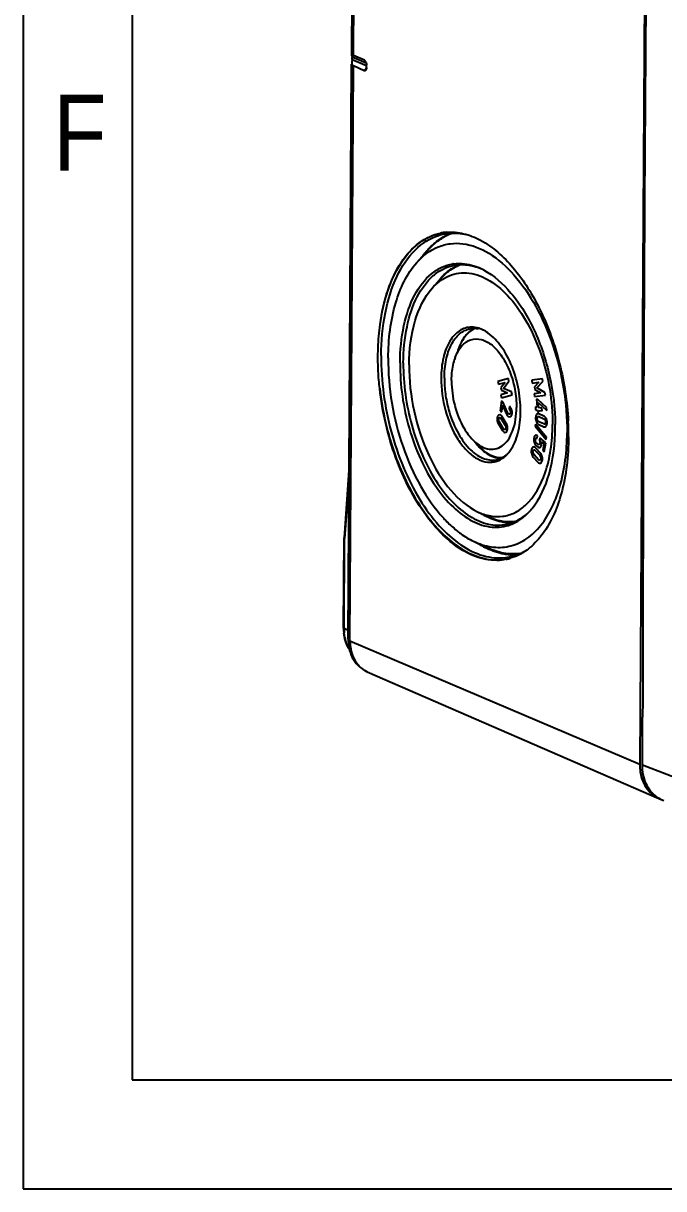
# Model space of a CAD drawing. Header units: millimetres. Extents: x 0 to 594, y 0 to 420.
# Drawn here: x 0 to 29.5, y 0 to 53.6 of the extents above; entities that cross this region are included whole.
import ezdxf

# ---------------------------------------------------------------- set-up
doc = ezdxf.new("R2010")
doc.units = ezdxf.units.MM
doc.header["$LTSCALE"] = 32.67
for name, color, linetype in [('DECKEL_ABOX_DXF_CONTINUOUS_LINE', 7, 'CONTINUOUS'), ('KASTEN_ABOX_DXF_CONTINUOUS_LINE', 7, 'CONTINUOUS'), ('M-490-925-01-6274_DXF_FORMAT', 7, 'CONTINUOUS')]:
    doc.layers.add(name, color=color, linetype=linetype)
doc.styles.add('TEXTSTYLE_7', font='txt', dxfattribs={"width": 0.857143})

msp = doc.modelspace()

# ---------------------------------------------------------------- linework, layer by layer
at = {"layer": 'DECKEL_ABOX_DXF_CONTINUOUS_LINE', "color": 7, "linetype": 'Continuous'}
msp.add_line((28.47262, 19.47512), (28.48593, 21.6831), dxfattribs=at)
at = {"layer": 'DECKEL_ABOX_DXF_CONTINUOUS_LINE', "color": 9, "linetype": 'Continuous'}
msp.add_line((32.82748, 17.80839), (28.47262, 19.47512), dxfattribs=at)
at = {"layer": 'DECKEL_ABOX_DXF_CONTINUOUS_LINE', "color": 7, "linetype": 'Continuous'}
for centre, radius, start, end in [((29.87208, 19.07471), 1.28912, 234.972898, 243.676277), ((29.86283, 19.05788), 1.26993, 243.713488, 251.20127)]:
    msp.add_arc(centre, radius, start, end, dxfattribs=at)
msp.add_ellipse((2266.29833, -810.27395), major_axis=(-795.2422, 3550.56238), ratio=0.58913225, start_param=1.19108942, end_param=1.20515736, dxfattribs=at)
msp.add_open_spline([(29.13217, 18.01907), (28.92004, 18.16766), (28.56637, 18.62661), (28.47087, 19.1855), (28.47262, 19.47512)], degree=3, knots=[0, 0, 0, 0, 0.47208635, 1, 1, 1, 1], dxfattribs=at)
at = {"layer": 'KASTEN_ABOX_DXF_CONTINUOUS_LINE', "color": 7, "linetype": 'Continuous'}
for p, q in [((15.10379, 52.09717), (15.26363, 78.61135)), ((28.67232, 72.86185), (28.35077, 19.52604)), ((15.68643, 51.89723), (15.18552, 52.10314)), ((14.94208, 25.27555), (15.10143, 51.7073)), ((15.6835, 51.41034), (15.18267, 51.63083)), ((18.09886, 42.58464), (18.57833, 43.12663)), ((18.80027, 41.40419), (19.18639, 41.84067)), ((14.99015, 33.24889), (14.75246, 29.9359)), ((20.89447, 31.13041), (21.39318, 30.89296)), ((14.72736, 25.77993), (14.75241, 29.93458)), ((14.75246, 29.9358), (14.75241, 29.9347)), ((20.71107, 29.7696), (21.33004, 29.4749)), ((15.82214, 23.76993), (29.23505, 17.944))]:
    msp.add_line(p, q, dxfattribs=at)
at = {"layer": 'KASTEN_ABOX_DXF_CONTINUOUS_LINE', "color": 9, "linetype": 'Continuous'}
for p, q in [((15.18552, 52.10314), (15.34487, 78.53489)), ((15.12576, 52.04524), (15.76424, 51.77838)), ((15.02332, 25.19909), (15.18267, 51.63083)), ((15.12502, 51.92358), (15.78673, 51.64702)), ((15.6835, 51.41034), (15.78371, 51.54742)), ((15.70717, 51.87698), (15.68643, 51.89723)), ((14.9874, 32.79226), (14.78022, 29.90451)), ((14.7552, 25.75412), (14.78022, 29.90451)), ((14.94449, 25.67501), (14.7552, 25.75412)), ((15.02332, 25.19909), (28.35077, 19.52604))]:
    msp.add_line(p, q, dxfattribs=at)
at = {"layer": 'KASTEN_ABOX_DXF_CONTINUOUS_LINE', "color": 2, "linetype": 'Continuous'}
for p, q in [((22.30877, 37.25975), (21.82698, 37.12198)), ((21.82698, 37.12198), (21.85741, 36.98908)), ((21.85741, 36.98908), (22.15799, 37.07504)), ((22.15799, 37.07504), (21.96887, 36.82234)), ((22.08096, 36.79289), (22.33755, 37.13407)), ((22.33755, 37.13407), (22.30877, 37.25975)), ((23.87985, 37.23985), (23.38227, 37.17975)), ((23.38227, 37.17975), (23.40614, 37.04553)), ((23.40614, 37.04553), (23.71658, 37.08302)), ((23.71658, 37.08302), (23.51066, 36.86584)), ((23.62315, 36.81987), (23.90243, 37.11292)), ((23.90243, 37.11292), (23.87985, 37.23985)), ((22.26799, 36.59458), (21.96796, 36.50622)), ((21.96796, 36.50622), (21.99839, 36.37332)), ((21.96887, 36.82234), (21.9942, 36.7117)), ((21.9942, 36.7117), (22.26799, 36.59458)), ((21.99839, 36.37332), (22.48018, 36.51109)), ((22.4514, 36.63677), (22.08096, 36.79289)), ((22.48018, 36.51109), (22.4514, 36.63677)), ((23.80289, 36.59778), (23.49289, 36.55785)), ((23.49289, 36.55785), (23.51676, 36.42364)), ((23.51066, 36.86584), (23.53054, 36.75409)), ((23.51676, 36.42364), (24.01434, 36.48373)), ((23.53054, 36.75409), (23.80289, 36.59778)), ((23.99176, 36.61066), (23.62315, 36.81987)), ((24.01434, 36.48373), (23.99176, 36.61066)), ((21.98683, 36.23089), (21.93347, 35.76876)), ((22.0559, 36.18238), (21.98683, 36.23089)), ((22.00676, 35.71728), (22.04247, 36.02648)), ((22.04247, 36.02648), (22.21955, 35.62011)), ((22.27054, 35.6889), (22.0559, 36.18238)), ((22.35683, 35.97098), (22.34341, 35.85475)), ((23.55323, 35.94619), (23.56268, 35.81976)), ((23.62998, 35.93149), (23.55323, 35.94619)), ((23.60251, 36.29927), (23.62998, 35.93149)), ((23.67251, 36.28586), (23.60251, 36.29927)), ((24.06552, 35.91961), (23.67251, 36.28586)), ((23.68281, 36.14794), (24.07605, 35.77866)), ((23.69998, 35.91808), (23.68281, 36.14794)), ((23.84922, 35.88949), (23.69998, 35.91808)), ((24.07605, 35.77866), (24.06552, 35.91961)), ((21.93347, 35.76876), (22.00676, 35.71728)), ((21.98482, 35.40598), (22.16338, 35.11724)), ((22.21122, 35.19338), (22.02574, 35.49332)), ((23.56268, 35.81976), (23.63943, 35.80506)), ((23.63943, 35.80506), (23.64471, 35.73429)), ((23.64471, 35.73429), (23.71471, 35.72088)), ((23.71471, 35.72088), (23.70943, 35.79165)), ((23.70943, 35.79165), (23.85866, 35.76307)), ((23.9448, 35.52852), (23.71451, 35.62594)), ((23.71783, 35.50091), (23.93953, 35.40712)), ((23.85866, 35.76307), (23.84922, 35.88949)), ((21.84993, 35.1695), (22.03541, 34.86956)), ((22.07633, 34.9569), (21.89777, 35.24564)), ((23.55629, 35.14819), (23.5488, 35.05738)), ((23.5488, 35.05738), (24.05217, 34.45387)), ((24.05966, 34.54469), (23.55629, 35.14819)), ((23.71065, 35.13779), (23.94095, 35.04036)), ((23.93762, 35.1654), (23.71592, 35.25919)), ((23.63444, 34.50827), (23.6529, 34.62066)), ((23.75569, 34.51972), (23.73829, 34.41378)), ((24.02923, 34.29496), (23.75569, 34.51972)), ((23.82508, 34.34248), (23.93928, 34.24864)), ((24.05217, 34.45387), (24.05966, 34.54469)), ((23.54554, 33.94541), (23.75073, 33.72428)), ((23.78307, 33.82301), (23.56993, 34.0527)), ((23.93928, 34.24864), (23.88815, 33.93727)), ((23.88815, 33.93727), (23.9607, 33.87766)), ((23.9607, 33.87766), (24.02923, 34.29496)), ((23.45755, 33.6446), (23.67069, 33.4149)), ((23.69508, 33.5222), (23.4899, 33.74333))]:
    msp.add_line(p, q, dxfattribs=at)
at = {"layer": 'KASTEN_ABOX_DXF_CONTINUOUS_LINE', "color": 7, "linetype": 'Continuous'}
for centre, radius, start, end in [((15.27416, 51.61035), 0.51411, 354.359222, 359.940478), ((15.21568, 51.61507), 0.57261, 359.473969, 4.667904), ((19.64734, 41.68021), 2.3062, 100.627848, 101.526885), ((19.64843, 41.67411), 2.3124, 97.837076, 100.626519), ((19.65112, 41.65349), 2.33319, 94.145455, 97.833511), ((19.81388, 41.58779), 2.35501, 101.53709, 107.441545), ((20.58861, 41.51925), 2.55847, 120.414886, 121.167894), ((20.61002, 41.52829), 2.58077, 120.89977, 121.191184), ((20.58827, 41.56519), 2.53793, 118.163414, 120.906299), ((20.56436, 41.56109), 2.51011, 117.650708, 120.420884), ((20.53511, 41.66688), 2.4232, 110.74802, 118.19008), ((20.50744, 41.67335), 2.38426, 108.06671, 117.691249), ((21.60314, 40.50745), 4.01332, 141.30433, 145.232375), ((21.34822, 40.70974), 3.68789, 138.879907, 141.28112), ((21.23613, 40.80667), 3.5397, 138.07787, 138.868659), ((20.04959, 40.63475), 1.91091, 97.973453, 98.973972), ((20.74081, 40.70543), 1.90533, 110.611754, 114.403964), ((20.72154, 40.70597), 1.87918, 107.995268, 114.024995), ((19.83995, 39.7485), 2.83029, 64.531512, 67.301996), ((19.78984, 39.64163), 2.94832, 63.86675, 64.545442), ((19.75443, 39.56991), 3.02831, 62.371247, 63.86305), ((21.53078, 39.80318), 3.11588, 141.588204, 142.390498), ((21.19307, 38.63141), 1.02958, 115.0526, 123.54181), ((20.49929, 38.17801), 1.45674, 64.519784, 67.302778), ((20.46876, 38.11332), 1.52826, 63.038641, 64.529567), ((20.4134, 38.00723), 1.64792, 58.208821, 62.995575), ((22.78634, 37.63743), 2.9437, 160.8318, 164.146594), ((22.48088, 37.74299), 2.62052, 158.186196, 160.818925), ((22.07002, 37.41577), 2.34367, 159.815498, 162.250203), ((14.77561, 35.04788), 9.68964, 359.656195, 0.513114), ((12.16733, 34.63241), 12.91321, 2.289026, 2.954508), ((12.46398, 34.64325), 12.61636, 0.538774, 2.293612), ((23.23058, 36.2695), 3.13536, 217.928685, 218.478747), ((12.82555, 34.64747), 12.25476, 359.656116, 0.534959), ((21.1932, 34.76598), 1.45938, 315.924711, 318.5209), ((21.13104, 34.82101), 1.5424, 318.518845, 320.807213), ((21.03438, 34.89886), 1.66651, 320.832983, 324.986913), ((21.47275, 34.39716), 0.99291, 281.717267, 293.996799), ((21.97397, 34.56533), 0.94362, 270.725139, 274.548347), ((21.08523, 33.16611), 2.98827, 318.503129, 320.107514), ((21.02454, 33.21714), 3.06756, 320.103126, 320.685879), ((23.956, 35.10537), 6.29965, 222.605712, 222.925814), ((22.79557, 33.72805), 3.1902, 238.000961, 241.114349), ((22.37835, 32.58251), 1.96104, 265.554728, 268.354505), ((22.3769, 32.52077), 1.89929, 268.344868, 273.887447), ((23.08001, 33.01366), 3.98136, 237.955257, 241.313174), ((22.93936, 32.75804), 3.68959, 241.323904, 243.94525), ((20.79084, 32.36828), 3.833, 321.013624, 321.579843), ((21.90025, 31.34817), 2.34495, 276.668219, 281.526308), ((21.74368, 31.20174), 2.30774, 281.528323, 285.062742), ((21.7416, 31.2094), 2.31568, 285.063143, 286.303124), ((22.55894, 31.58519), 2.44847, 265.869787, 266.765433), ((22.55606, 31.51926), 2.38248, 266.745153, 273.324866), ((16.80406, 25.7674), 2.07673, 179.6543, 180.411764), ((16.75143, 25.76616), 2.02409, 180.38733, 186.395063), ((16.98436, 25.26316), 2.04231, 179.652336, 181.935926), ((30.6225, 19.51112), 2.27178, 179.623589, 186.222503), ((29.74056, 19.10791), 1.26895, 246.507464, 249.684505)]:
    msp.add_arc(centre, radius, start, end, dxfattribs=at)
at = {"layer": 'KASTEN_ABOX_DXF_CONTINUOUS_LINE', "color": 9, "linetype": 'Continuous'}
msp.add_arc((16.81178, 25.7409), 2.05663, 179.631497, 185.217747, dxfattribs=at)
at = {"layer": 'KASTEN_ABOX_DXF_CONTINUOUS_LINE', "color": 7, "linetype": 'Continuous'}
for centre, major_axis, ratio, start_param, end_param in [((15.55168, 51.74678), (0.44403, -0.36488), 0.16073275, 2.6592554, 3.58735555), ((15.55402, 52.1347), (0.39976, 0.48647), 0.43406728, 2.3345017, 3.26260184)]:
    msp.add_ellipse(centre, major_axis=major_axis, ratio=ratio, start_param=start_param, end_param=end_param, dxfattribs=at)
for points, knots in [([(15.12502, 51.92358), (15.12833, 51.93451), (15.13745, 51.97362), (15.14141, 52.02018), (15.12576, 52.04524)], [0, 0, 0, 0, 0.27871812, 1, 1, 1, 1]), ([(15.71056, 51.88038), (15.73704, 51.85441), (15.76923, 51.77894), (15.78308, 51.70253), (15.78639, 51.66167)], [0, 0, 0, 0, 0.47501473, 1, 1, 1, 1]), ([(15.75649, 51.44878), (15.75505, 51.44608), (15.75206, 51.44086), (15.74873, 51.43586), (15.747, 51.43347)], [0, 0, 0, 0, 0.50923376, 1, 1, 1, 1]), ([(15.747, 51.43347), (15.73968, 51.42336), (15.72144, 51.40477), (15.69414, 51.40566), (15.6835, 51.41034)], [0, 0, 0, 0, 0.51784425, 1, 1, 1, 1]), ([(19.34287, 43.89521), (19.42714, 43.9124), (19.77384, 43.9636), (20.13066, 43.93572), (20.38824, 43.87781)], [0, 0, 0, 0, 0.24570803, 1, 1, 1, 1]), ([(19.48246, 43.98057), (19.73883, 43.99917), (20.2832, 43.94757), (20.78689, 43.74353), (21.0333, 43.61095)], [0, 0, 0, 0, 0.47879983, 1, 1, 1, 1]), ([(16.40882, 39.73202), (16.47981, 40.25795), (16.69658, 41.23642), (17.27293, 42.5212), (18.07276, 43.47083), (18.76566, 43.83365), (19.10999, 43.92145)], [0, 0, 0, 0, 0.30307291, 0.56855724, 0.79706812, 1, 1, 1, 1]), ([(16.4091, 39.73694), (16.48204, 40.27494), (16.70073, 41.27395), (17.29452, 42.5782), (18.12026, 43.52821), (18.83544, 43.8683), (19.1865, 43.93989)], [0, 0, 0, 0, 0.30538294, 0.57131988, 0.79846891, 1, 1, 1, 1]), ([(16.46057, 38.30989), (16.46457, 38.97331), (16.57438, 40.22425), (17.0854, 41.90319), (17.90902, 43.18533), (18.70678, 43.7085), (19.10801, 43.83452)], [0, 0, 0, 0, 0.3071077, 0.57734517, 0.80532102, 1, 1, 1, 1]), ([(18.09923, 42.58505), (18.36858, 42.88947), (18.86312, 43.27405), (19.63613, 43.4794), (20.45413, 43.47602), (21.52992, 43.03889), (22.66748, 42.00339), (23.65362, 40.54087), (24.67942, 38.14409), (25.01829, 36.11589), (25.01013, 34.76193)], [0, 0, 0, 0, 0.09410454, 0.13838712, 0.18324108, 0.28134131, 0.39836649, 0.53505318, 0.68653551, 1, 1, 1, 1]), ([(18.57844, 43.12676), (18.63036, 43.18544), (18.83676, 43.40372), (19.07444, 43.59347), (19.26448, 43.70842)], [0, 0, 0, 0, 0.26075737, 1, 1, 1, 1]), ([(18.6024, 43.17162), (18.65335, 43.22835), (18.85597, 43.43979), (19.08816, 43.62381), (19.27345, 43.73599)], [0, 0, 0, 0, 0.26038319, 1, 1, 1, 1]), ([(21.0333, 43.61095), (21.60253, 43.30467), (22.6884, 42.32003), (23.89654, 40.34729), (24.74922, 37.9375), (25.01754, 36.18615), (25.06337, 35.29799)], [0, 0, 0, 0, 0.20289229, 0.44782769, 0.72085696, 1, 1, 1, 1]), ([(16.78316, 38.20043), (16.78831, 39.05496), (16.96446, 40.60813), (17.63932, 42.06526), (18.09923, 42.58505)], [0, 0, 0, 0, 0.55181796, 1, 1, 1, 1]), ([(17.3282, 37.97263), (17.33166, 38.54734), (17.43297, 39.62524), (17.89963, 41.05344), (18.5691, 41.96488), (19.22806, 42.38769), (19.57747, 42.49478), (19.75152, 42.52227)], [0, 0, 0, 0, 0.31088881, 0.58090234, 0.80528424, 0.90468268, 1, 1, 1, 1]), ([(17.47751, 37.97601), (17.48087, 38.53303), (17.57749, 39.57952), (18.02204, 40.97112), (18.65753, 41.86959), (19.2861, 42.30262), (19.62138, 42.42114), (19.78907, 42.4553)], [0, 0, 0, 0, 0.30968404, 0.57971817, 0.80511636, 0.90485651, 1, 1, 1, 1]), ([(19.08929, 41.7391), (19.15112, 41.81708), (19.39623, 42.09788), (19.70458, 42.32758), (19.95359, 42.44052)], [0, 0, 0, 0, 0.2668432, 1, 1, 1, 1]), ([(19.18674, 41.84105), (19.24324, 41.90491), (19.46763, 42.13694), (19.73942, 42.32567), (19.95646, 42.42235)], [0, 0, 0, 0, 0.26409845, 1, 1, 1, 1]), ([(19.78452, 42.52718), (19.87731, 42.54018), (20.26688, 42.56612), (20.65933, 42.47359), (20.93208, 42.35959)], [0, 0, 0, 0, 0.24067288, 1, 1, 1, 1]), ([(19.78907, 42.4553), (19.98992, 42.49623), (20.42186, 42.51103), (20.83557, 42.39384), (21.03745, 42.30947)], [0, 0, 0, 0, 0.48369052, 1, 1, 1, 1]), ([(18.80054, 41.40446), (19.01648, 41.64852), (19.41291, 41.95693), (20.03267, 42.12145), (20.68845, 42.11887), (21.55088, 41.7683), (22.46292, 40.93825), (23.25349, 39.76572), (24.07585, 37.84422), (24.34755, 36.21821), (24.34101, 35.13275)], [0, 0, 0, 0, 0.09410618, 0.13838852, 0.18324152, 0.28134286, 0.39836557, 0.53505202, 0.68653668, 1, 1, 1, 1]), ([(21.15878, 42.2529), (21.64884, 41.99644), (22.58075, 41.14886), (23.59412, 39.44643), (24.27797, 37.37858), (24.45818, 35.88425), (24.46487, 35.13465)], [0, 0, 0, 0, 0.20367794, 0.45035255, 0.7239586, 1, 1, 1, 1]), ([(17.74547, 37.88938), (17.7496, 38.57445), (17.89081, 39.81961), (18.43185, 40.98776), (18.80054, 41.40446)], [0, 0, 0, 0, 0.55182577, 1, 1, 1, 1]), ([(16.31125, 38.30651), (16.31199, 38.42887), (16.32205, 38.90688), (16.36123, 39.38443), (16.4091, 39.73694)], [0, 0, 0, 0, 0.25592442, 1, 1, 1, 1]), ([(20.62346, 39.61725), (20.42991, 39.61956), (20.00606, 39.48906), (19.55078, 38.94602), (19.27579, 38.17832), (19.2174, 37.59043), (19.2155, 37.27498)], [0, 0, 0, 0, 0.19367752, 0.41444633, 0.68435136, 1, 1, 1, 1]), ([(19.36482, 37.27835), (19.36652, 37.56031), (19.41495, 38.08996), (19.64173, 38.79452), (20.009, 39.32023), (20.36246, 39.51046), (20.53487, 39.54564)], [0, 0, 0, 0, 0.31019077, 0.58065323, 0.80642066, 1, 1, 1, 1]), ([(20.61884, 39.4688), (20.55428, 39.42622), (20.28535, 39.20356), (20.11369, 38.88383), (20.01963, 38.63144)], [0, 0, 0, 0, 0.22307646, 1, 1, 1, 1]), ([(20.45408, 39.35206), (20.41238, 39.31169), (20.24264, 39.12408), (20.12031, 38.89718), (20.04801, 38.71675)], [0, 0, 0, 0, 0.22993263, 1, 1, 1, 1]), ([(20.53487, 39.54564), (20.63205, 39.56546), (20.7682, 39.57112), (20.90012, 39.55073), (20.93372, 39.54399)], [0, 0, 0, 0, 0.74322233, 1, 1, 1, 1]), ([(21.06139, 39.52193), (21.02521, 39.53705), (20.88466, 39.58914), (20.73414, 39.61594), (20.62346, 39.61725)], [0, 0, 0, 0, 0.26157898, 1, 1, 1, 1]), ([(22.87098, 35.74715), (22.87323, 36.12149), (22.79452, 36.87201), (22.47096, 37.92064), (21.97933, 38.80176), (21.52484, 39.2574), (21.28157, 39.40792)], [0, 0, 0, 0, 0.27201147, 0.5439085, 0.79212764, 1, 1, 1, 1]), ([(19.87028, 38.22444), (19.94025, 38.41459), (20.11318, 38.75087), (20.55885, 39.08721), (21.10536, 39.08777), (21.61274, 38.78163), (22.05407, 38.2579), (22.4042, 37.56146), (22.63022, 36.76217), (22.68453, 36.19762), (22.68284, 35.91694)], [0, 0, 0, 0, 0.1144324, 0.20889433, 0.29918217, 0.40460831, 0.5332289, 0.68195446, 0.84147711, 1, 1, 1, 1]), ([(16.3914, 36.80032), (16.37737, 36.9269), (16.32901, 37.42752), (16.30899, 37.93094), (16.31125, 38.30651)], [0, 0, 0, 0, 0.25322172, 1, 1, 1, 1]), ([(16.46057, 38.30989), (16.4535, 37.13745), (16.69477, 35.37075), (17.43604, 33.18214), (18.17457, 31.71537), (19.05697, 30.50011), (20.04331, 29.59801), (21.09424, 29.05845), (21.83501, 28.97962), (22.17254, 29.01909)], [0, 0, 0, 0, 0.29522947, 0.44203746, 0.58080081, 0.70709175, 0.81823972, 0.91443105, 1, 1, 1, 1]), ([(16.78316, 38.20043), (16.77484, 36.8202), (17.12653, 34.75347), (18.18865, 32.32719), (18.91549, 31.27984), (19.31927, 30.84083)], [0, 0, 0, 0, 0.52255363, 0.77418293, 1, 1, 1, 1]), ([(19.69684, 37.16495), (19.69736, 37.25131), (19.70993, 37.5768), (19.76484, 37.9022), (19.83792, 38.13026)], [0, 0, 0, 0, 0.26504324, 1, 1, 1, 1]), ([(17.3282, 37.97263), (17.32205, 36.95276), (17.54612, 35.41838), (18.23099, 33.54229), (18.90608, 32.31605), (19.70462, 31.34011), (20.58824, 30.67037), (21.52395, 30.35899), (22.14371, 30.4372), (22.413, 30.5378)], [0, 0, 0, 0, 0.30215399, 0.45127249, 0.5904233, 0.71483707, 0.82231308, 0.91483548, 1, 1, 1, 1]), ([(17.47751, 37.97601), (17.4717, 37.01217), (17.67478, 35.56058), (18.29753, 33.77033), (18.91571, 32.58066), (19.65172, 31.6081), (20.47136, 30.90423), (21.34263, 30.51161), (21.94573, 30.49516), (22.2158, 30.55019)], [0, 0, 0, 0, 0.29774077, 0.44542113, 0.5844014, 0.71011988, 0.82002823, 0.91485689, 1, 1, 1, 1]), ([(17.74547, 37.88938), (17.74116, 37.17358), (17.90022, 35.74212), (18.54833, 33.76376), (19.52033, 32.14547), (20.42346, 31.35461), (20.89503, 31.13015)], [0, 0, 0, 0, 0.27655651, 0.55143979, 0.79822085, 1, 1, 1, 1]), ([(19.2155, 37.27498), (19.21249, 36.7749), (19.35056, 35.79175), (19.81273, 34.67408), (20.34397, 33.97173), (20.76943, 33.60707), (21.22154, 33.40402), (21.53437, 33.3961), (21.67439, 33.42494)], [0, 0, 0, 0, 0.29803613, 0.58416165, 0.70996334, 0.81992675, 0.91479701, 1, 1, 1, 1]), ([(19.36482, 37.27835), (19.36336, 37.03631), (19.39684, 36.54646), (19.56695, 35.71501), (19.89858, 34.84701), (20.42537, 34.06454), (21.05505, 33.55643), (21.55485, 33.47712), (21.76321, 33.51962)], [0, 0, 0, 0, 0.14795191, 0.298919, 0.51760591, 0.71138002, 0.87001799, 1, 1, 1, 1]), ([(19.69684, 37.16495), (19.69648, 37.10605), (19.70036, 36.86576), (19.72446, 36.62586), (19.75314, 36.44676)], [0, 0, 0, 0, 0.24513704, 1, 1, 1, 1]), ([(16.39117, 36.80553), (16.44916, 36.27899), (16.63201, 35.23576), (17.2038, 33.28185), (18.06859, 31.5177), (19.21679, 30.1318), (20.11415, 29.39852), (21.05301, 28.961), (21.70557, 28.89028), (22.00837, 28.91649)], [0, 0, 0, 0, 0.15187401, 0.30268277, 0.58329959, 0.70680571, 0.81640528, 0.91286286, 1, 1, 1, 1]), ([(22.20488, 28.94055), (21.90489, 28.87936), (21.24413, 28.88198), (20.27282, 29.25901), (19.34157, 29.96193), (18.13952, 31.34922), (16.9912, 33.6505), (16.51163, 35.7139), (16.3914, 36.80032)], [0, 0, 0, 0, 0.08599244, 0.1802352, 0.28792516, 0.41056725, 0.6930041, 1, 1, 1, 1]), ([(19.75314, 36.44676), (19.81404, 36.06643), (20.01687, 35.36117), (20.39968, 34.72518), (20.63359, 34.47628)], [0, 0, 0, 0, 0.53000879, 1, 1, 1, 1]), ([(20.63359, 34.47628), (20.73785, 34.36533), (20.95368, 34.17664), (21.32465, 34.00555), (21.70221, 33.99118), (22.04615, 34.14602), (22.32341, 34.44405), (22.61222, 35.02776), (22.68064, 35.55334), (22.68284, 35.91694)], [0, 0, 0, 0, 0.13082584, 0.24359078, 0.34458939, 0.44534209, 0.55750264, 0.68756013, 1, 1, 1, 1]), ([(22.39928, 33.94268), (22.56377, 34.17718), (22.80277, 34.77521), (22.86892, 35.40524), (22.87098, 35.74715)], [0, 0, 0, 0, 0.45585263, 1, 1, 1, 1]), ([(23.08444, 31.41394), (23.52182, 31.80746), (23.98883, 32.69115), (24.28474, 33.99091), (24.33865, 34.7419), (24.34101, 35.13275)], [0, 0, 0, 0, 0.44022788, 0.70755181, 1, 1, 1, 1]), ([(23.39786, 31.27362), (23.77081, 31.72904), (24.31557, 32.96266), (24.46076, 34.27239), (24.46508, 34.98973)], [0, 0, 0, 0, 0.45071931, 1, 1, 1, 1]), ([(20.7106, 29.76985), (20.97002, 29.64631), (21.50511, 29.47013), (22.34254, 29.48915), (23.11668, 29.81418), (23.77994, 30.41371), (24.31446, 31.24735), (24.86511, 32.69081), (25.00503, 33.91697), (25.01013, 34.76193)], [0, 0, 0, 0, 0.10857985, 0.2091012, 0.30983697, 0.41897952, 0.54193307, 0.68068651, 1, 1, 1, 1]), ([(25.08009, 34.57392), (25.07477, 33.69055), (24.89942, 32.07798), (24.24444, 30.55437), (23.79391, 29.98636)], [0, 0, 0, 0, 0.54923613, 1, 1, 1, 1]), ([(20.92263, 34.16879), (21.07501, 34.0067), (21.3921, 33.73923), (21.80125, 33.61943), (21.98591, 33.62178)], [0, 0, 0, 0, 0.54641604, 1, 1, 1, 1]), ([(20.96904, 34.09939), (21.03261, 34.03454), (21.27051, 33.81576), (21.56889, 33.64975), (21.798, 33.60509)], [0, 0, 0, 0, 0.28008272, 1, 1, 1, 1]), ([(21.76321, 33.51962), (21.80419, 33.52798), (21.96993, 33.57316), (22.12187, 33.66352), (22.22113, 33.74686)], [0, 0, 0, 0, 0.24396245, 1, 1, 1, 1]), ([(21.87655, 33.49007), (21.90959, 33.50475), (22.04354, 33.57291), (22.16239, 33.669), (22.24166, 33.75083)], [0, 0, 0, 0, 0.24092103, 1, 1, 1, 1]), ([(20.89503, 31.13015), (21.08068, 31.04179), (21.46073, 30.91127), (22.05408, 30.88966), (22.61561, 31.05836), (22.93751, 31.28174), (23.08444, 31.41394)], [0, 0, 0, 0, 0.26295926, 0.50696651, 0.74720687, 1, 1, 1, 1]), ([(22.413, 30.5378), (22.49689, 30.56914), (22.83897, 30.72444), (23.13443, 30.97255), (23.32341, 31.18614)], [0, 0, 0, 0, 0.23897522, 1, 1, 1, 1]), ([(19.34317, 30.81499), (19.38973, 30.76493), (19.5732, 30.57403), (19.76967, 30.39544), (19.92274, 30.27239)], [0, 0, 0, 0, 0.25822318, 1, 1, 1, 1]), ([(22.22636, 30.62737), (22.14552, 30.63365), (21.80686, 30.68086), (21.48238, 30.80915), (21.2545, 30.93475)], [0, 0, 0, 0, 0.23756938, 1, 1, 1, 1]), ([(22.60122, 30.67697), (22.40393, 30.65064), (21.98269, 30.6646), (21.58638, 30.80096), (21.39264, 30.89323)], [0, 0, 0, 0, 0.48119453, 1, 1, 1, 1]), ([(22.2158, 30.55019), (22.30195, 30.56774), (22.65115, 30.66446), (22.96835, 30.8626), (23.17282, 31.04431)], [0, 0, 0, 0, 0.24321125, 1, 1, 1, 1]), ([(19.92274, 30.27239), (19.98633, 30.22127), (20.23424, 30.03208), (20.50268, 29.86887), (20.7106, 29.76985)], [0, 0, 0, 0, 0.26158153, 1, 1, 1, 1]), ([(14.7524, 29.93469), (14.75235, 29.92532), (14.76438, 29.91323), (14.77611, 29.90658), (14.78022, 29.90451)], [0, 0, 0, 0, 0.6706325, 1, 1, 1, 1]), ([(22.83752, 29.20572), (22.59153, 29.17276), (22.06627, 29.18996), (21.57201, 29.35972), (21.33042, 29.47473)], [0, 0, 0, 0, 0.48121179, 1, 1, 1, 1]), ([(23.77022, 29.9568), (23.58357, 29.7262), (23.17202, 29.32251), (22.65254, 29.06313), (22.39165, 28.98683)], [0, 0, 0, 0, 0.52186234, 1, 1, 1, 1]), ([(22.38259, 29.14308), (22.29427, 29.14945), (21.9269, 29.19592), (21.57145, 29.31994), (21.31878, 29.4434)], [0, 0, 0, 0, 0.23947501, 1, 1, 1, 1]), ([(22.36881, 29.05051), (22.43919, 29.06487), (22.72142, 29.13598), (22.98967, 29.26004), (23.17542, 29.37604)], [0, 0, 0, 0, 0.24697105, 1, 1, 1, 1]), ([(14.84734, 25.09504), (14.83382, 25.13003), (14.78354, 25.27466), (14.75286, 25.42589), (14.73993, 25.54071)], [0, 0, 0, 0, 0.24507727, 1, 1, 1, 1]), ([(14.94321, 25.19417), (14.95331, 24.89574), (15.10133, 24.30393), (15.56301, 23.88248), (15.82214, 23.76993)], [0, 0, 0, 0, 0.51383341, 1, 1, 1, 1]), ([(28.36411, 19.26488), (28.39545, 18.97904), (28.56231, 18.43453), (28.99742, 18.04729), (29.23472, 17.94414)], [0, 0, 0, 0, 0.52636807, 1, 1, 1, 1])]:
    msp.add_open_spline(points, degree=3, knots=knots, dxfattribs=at)
for points in [[(15.68643, 51.89723), (15.69551, 51.8935), (15.70356, 51.88725), (15.71056, 51.88038)], [(15.7793, 51.51655), (15.77453, 51.4932), (15.76772, 51.4698), (15.75649, 51.44878)], [(15.78578, 51.55981), (15.78433, 51.5453), (15.78221, 51.53084), (15.7793, 51.51655)], [(20.62418, 39.48955), (20.56337, 39.44932), (20.50647, 39.40276), (20.45408, 39.35206)], [(20.78741, 39.55872), (20.72859, 39.5343), (20.672, 39.50386), (20.61884, 39.4688)], [(20.7761, 34.3186), (20.83667, 34.2424), (20.9009, 34.1689), (20.96904, 34.09939)], [(21.798, 33.60509), (21.85269, 33.59443), (21.90841, 33.58799), (21.9641, 33.58634)], [(14.99302, 24.80935), (14.93453, 24.89882), (14.88588, 24.99533), (14.84734, 25.09504)]]:
    msp.add_open_spline(points, degree=3, dxfattribs=at)
at = {"layer": 'KASTEN_ABOX_DXF_CONTINUOUS_LINE', "color": 2, "linetype": 'Continuous'}
for points in [[(22.45407, 35.82992), (22.43067, 35.89446), (22.39841, 35.94177), (22.35683, 35.97098)], [(21.81697, 35.52686), (21.79425, 35.48501), (21.78425, 35.43068), (21.78733, 35.36381)], [(21.90953, 35.58888), (21.87067, 35.58985), (21.8399, 35.5691), (21.81697, 35.52686)], [(21.86227, 35.3449), (21.85909, 35.37795), (21.86401, 35.40598), (21.87697, 35.42983)], [(21.87697, 35.42983), (21.89013, 35.45408), (21.90623, 35.46477), (21.92532, 35.46127)], [(22.02574, 35.49332), (21.98708, 35.55583), (21.94817, 35.58791), (21.90953, 35.58888)], [(21.92532, 35.46127), (21.94465, 35.45772), (21.96434, 35.4391), (21.98482, 35.40598)], [(22.21955, 35.62011), (22.2412, 35.57003), (22.26929, 35.53286), (22.30418, 35.50835)], [(22.29497, 35.64609), (22.28691, 35.65576), (22.27892, 35.66965), (22.27054, 35.6889)], [(22.31824, 35.62353), (22.31048, 35.62898), (22.30264, 35.63689), (22.29497, 35.64609)], [(22.30418, 35.50835), (22.3447, 35.47989), (22.38187, 35.47843), (22.41596, 35.50318)], [(22.37139, 35.61866), (22.35357, 35.60953), (22.33586, 35.61115), (22.31824, 35.62353)], [(22.34341, 35.85475), (22.36606, 35.83644), (22.38255, 35.81102), (22.39338, 35.77937)], [(22.40409, 35.68407), (22.40011, 35.64959), (22.38921, 35.62779), (22.37139, 35.61866)], [(22.39338, 35.77937), (22.4042, 35.74772), (22.40775, 35.71577), (22.40409, 35.68407)], [(22.41596, 35.50318), (22.45006, 35.52792), (22.47099, 35.57394), (22.47876, 35.64123)], [(22.47876, 35.64123), (22.48583, 35.7024), (22.47748, 35.76538), (22.45407, 35.82992)], [(23.56251, 35.44535), (23.56201, 35.38227), (23.57446, 35.32021), (23.60011, 35.25953)], [(23.60279, 35.59882), (23.57636, 35.56016), (23.56302, 35.50902), (23.56251, 35.44535)], [(23.71451, 35.62594), (23.66652, 35.64625), (23.62907, 35.63724), (23.60279, 35.59882)], [(23.65709, 35.31779), (23.6433, 35.3461), (23.63673, 35.37787), (23.63701, 35.41383)], [(23.63701, 35.41383), (23.6373, 35.45039), (23.64434, 35.47699), (23.65839, 35.49308)], [(23.65839, 35.49308), (23.67262, 35.50939), (23.6924, 35.51166), (23.71783, 35.50091)], [(23.93953, 35.40712), (23.9646, 35.39652), (23.98386, 35.37772), (23.99801, 35.34926)], [(24.05525, 35.40727), (24.02949, 35.46785), (23.9928, 35.50822), (23.9448, 35.52852)], [(24.0933, 35.22081), (24.0938, 35.28448), (24.081, 35.34668), (24.05525, 35.40727)], [(21.78733, 35.36381), (21.7904, 35.29734), (21.81127, 35.23201), (21.84993, 35.1695)], [(21.89777, 35.24564), (21.87728, 35.27876), (21.86545, 35.31185), (21.86227, 35.3449)], [(22.03541, 34.86956), (22.07406, 34.80706), (22.11291, 34.77583), (22.1518, 34.77463)], [(22.13572, 34.9029), (22.11613, 34.90649), (22.09652, 34.92424), (22.07633, 34.9569)], [(22.18418, 34.93305), (22.17123, 34.90919), (22.15506, 34.89936), (22.13572, 34.9029)], [(22.1518, 34.77463), (22.19069, 34.77343), (22.22175, 34.79371), (22.24447, 34.83556)], [(22.16338, 35.11724), (22.18357, 35.08459), (22.19533, 35.05236), (22.19881, 35.01884)], [(22.19881, 35.01884), (22.20219, 34.98618), (22.19735, 34.9573), (22.18418, 34.93305)], [(22.27389, 34.9995), (22.27067, 35.0664), (22.24988, 35.13087), (22.21122, 35.19338)], [(22.24447, 34.83556), (22.2674, 34.87779), (22.27711, 34.9326), (22.27389, 34.9995)], [(23.60011, 35.25953), (23.62561, 35.1992), (23.66266, 35.15809), (23.71065, 35.13779)], [(23.71592, 35.25919), (23.69049, 35.26994), (23.67088, 35.28948), (23.65709, 35.31779)], [(23.99654, 35.17434), (23.98212, 35.15782), (23.96269, 35.1548), (23.93762, 35.1654)], [(23.94095, 35.04036), (23.98894, 35.02006), (24.02603, 35.02981), (24.05257, 35.06827)], [(24.01845, 35.25247), (24.01816, 35.21651), (24.01077, 35.19065), (23.99654, 35.17434)], [(23.99801, 35.34926), (24.01181, 35.32154), (24.01874, 35.28903), (24.01845, 35.25247)], [(24.05257, 35.06827), (24.0791, 35.10673), (24.0928, 35.15772), (24.0933, 35.22081)], [(23.48406, 34.4994), (23.4777, 34.46068), (23.4776, 34.4217), (23.48414, 34.38323)], [(23.53822, 34.621), (23.51046, 34.59061), (23.49236, 34.54995), (23.48406, 34.4994)], [(23.48414, 34.38323), (23.49063, 34.34508), (23.49942, 34.31223), (23.51002, 34.28531)], [(23.6529, 34.62066), (23.60436, 34.65139), (23.56619, 34.65163), (23.53822, 34.621)], [(23.57769, 34.31838), (23.5549, 34.34781), (23.54796, 34.38952), (23.55697, 34.44437)], [(23.55697, 34.44437), (23.56713, 34.50621), (23.59275, 34.52788), (23.63444, 34.50827)], [(23.64752, 34.24485), (23.62356, 34.26454), (23.60041, 34.28906), (23.57769, 34.31838)], [(23.73829, 34.41378), (23.76218, 34.3673), (23.77085, 34.32173), (23.76369, 34.27817)], [(23.83227, 34.19436), (23.84013, 34.24222), (23.83765, 34.29187), (23.82508, 34.34248)], [(23.37485, 33.99833), (23.36033, 33.94559), (23.35924, 33.88542), (23.3719, 33.81792)], [(23.3719, 33.81792), (23.3845, 33.75082), (23.41314, 33.69247), (23.45755, 33.6446)], [(23.45001, 34.10157), (23.41447, 34.08602), (23.38951, 34.05156), (23.37485, 33.99833)], [(23.44294, 33.83036), (23.43517, 33.86302), (23.43552, 33.89396), (23.4438, 33.92403)], [(23.4899, 33.74333), (23.46636, 33.76869), (23.45071, 33.7977), (23.44294, 33.83036)], [(23.4438, 33.92403), (23.45222, 33.95459), (23.4653, 33.97244), (23.4832, 33.97696)], [(23.56993, 34.0527), (23.52551, 34.10057), (23.48534, 34.11702), (23.45001, 34.10157)], [(23.4832, 33.97696), (23.50133, 33.98154), (23.52201, 33.97077), (23.54554, 33.94541)], [(23.51002, 34.28531), (23.5211, 34.25718), (23.534, 34.23254), (23.54943, 34.21132)], [(23.54943, 34.21132), (23.56485, 34.1901), (23.58948, 34.16498), (23.6235, 34.13703)], [(23.6235, 34.13703), (23.66516, 34.1028), (23.6959, 34.08365), (23.71519, 34.07878)], [(23.72086, 34.20998), (23.69978, 34.21045), (23.67529, 34.22204), (23.64752, 34.24485)], [(23.71519, 34.07878), (23.73448, 34.07391), (23.75336, 34.0761), (23.77204, 34.08547)], [(23.76369, 34.27817), (23.7561, 34.23192), (23.74178, 34.20951), (23.72086, 34.20998)], [(23.77204, 34.08547), (23.78427, 34.0916), (23.79613, 34.10382), (23.8077, 34.12251)], [(23.86873, 33.65016), (23.85593, 33.71764), (23.82749, 33.77514), (23.78307, 33.82301)], [(23.8077, 34.12251), (23.81918, 34.14103), (23.82741, 34.16478), (23.83227, 34.19436)], [(23.67069, 33.4149), (23.71511, 33.36704), (23.75509, 33.35144), (23.79069, 33.36676)], [(23.75713, 33.49192), (23.73876, 33.48727), (23.71829, 33.4972), (23.69508, 33.5222)], [(23.75073, 33.72428), (23.77393, 33.69928), (23.78939, 33.67111), (23.7975, 33.6381)], [(23.79682, 33.54358), (23.78855, 33.51351), (23.77527, 33.49651), (23.75713, 33.49192)], [(23.79069, 33.36676), (23.82629, 33.38208), (23.85158, 33.41618), (23.8661, 33.46892)], [(23.7975, 33.6381), (23.8054, 33.60593), (23.80524, 33.57414), (23.79682, 33.54358)], [(23.8661, 33.46892), (23.88076, 33.52215), (23.88153, 33.58268), (23.86873, 33.65016)]]:
    msp.add_open_spline(points, degree=3, dxfattribs=at)
at = {"layer": 'KASTEN_ABOX_DXF_CONTINUOUS_LINE', "color": 9, "linetype": 'Continuous'}
for points, knots in [([(14.72735, 25.77993), (14.72731, 25.77142), (14.73997, 25.76108), (14.75112, 25.75583), (14.7552, 25.75412)], [0, 0, 0, 0, 0.65819006, 1, 1, 1, 1]), ([(14.94208, 25.27555), (14.94205, 25.26861), (14.95381, 25.23012), (14.99429, 25.21144), (15.02332, 25.19909)], [0, 0, 0, 0, 0.18032144, 1, 1, 1, 1]), ([(15.02332, 25.19909), (15.02273, 25.1023), (15.04454, 24.73982), (15.17424, 24.37829), (15.33312, 24.16409)], [0, 0, 0, 0, 0.26629042, 1, 1, 1, 1]), ([(14.99189, 24.8302), (14.94325, 24.91043), (14.88838, 25.02502), (14.84755, 25.1443), (14.83797, 25.17509)], [0, 0, 0, 0, 0.74422637, 1, 1, 1, 1]), ([(15.33312, 24.16409), (15.3654, 24.12058), (15.50078, 23.95895), (15.67858, 23.83232), (15.82214, 23.76994)], [0, 0, 0, 0, 0.25713275, 1, 1, 1, 1])]:
    msp.add_open_spline(points, degree=3, knots=knots, dxfattribs=at)
msp.add_open_spline([(14.83797, 25.17509), (14.79976, 25.29795), (14.77544, 25.42574), (14.76368, 25.55387)], degree=3, dxfattribs=at)
at = {"layer": 'M-490-925-01-6274_DXF_FORMAT', "color": 2, "linetype": 'Continuous'}
for p, q in [((0, 420), (0, 0)), ((0, 0), (594, 0))]:
    msp.add_line(p, q, dxfattribs=at)
at = {"layer": 'M-490-925-01-6274_DXF_FORMAT', "color": 7, "linetype": 'Continuous'}
for p, q in [((5, 415), (5, 5)), ((5, 5), (589, 5))]:
    msp.add_line(p, q, dxfattribs=at)

# ---------------------------------------------------------------- texts
at = {"layer": 'M-490-925-01-6274_DXF_FORMAT', "color": 5, "linetype": 'Continuous', "insert": (1.37997, 50.30979), "char_height": 3.493164, "width": 3.7426757, "attachment_point": 1, "line_spacing_factor": 0.9, "style": 'TEXTSTYLE_7'}
msp.add_mtext('\\Q0.000018724;F', dxfattribs=at)

doc.saveas('drawing.dxf')
